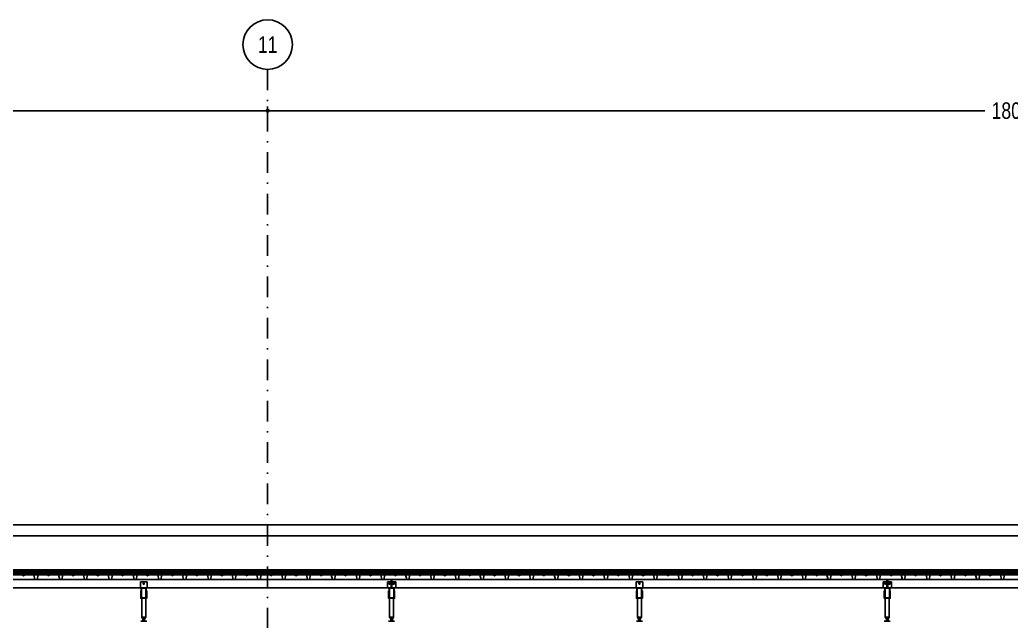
# Model space of a CAD drawing. Header units: centimetres. Extents: x 77182 to 116086, y 20619 to 33555.
# Drawn here: x 109965 to 111165, y 22731 to 23458 of the extents above; entities that cross this region are included whole.
import ezdxf
from ezdxf.enums import TextEntityAlignment as Align

# ---------------------------------------------------------------- set-up
doc = ezdxf.new("R2010")
doc.units = ezdxf.units.CM
doc.header["$LTSCALE"] = 100
doc.linetypes.add('DASHDOT2', pattern=[0.5, 0.25, -0.125, 0, -0.125])
doc.linetypes.add('HIDDEN', pattern=[9.525, 6.35, -3.175])
for name, color, linetype in [('A-ANNO-DIMS', 187, 'Continuous'), ('A-ANNO-GRID', 155, 'DASHDOT2'), ('A-ELEV-02', 253, 'Continuous'), ('A-ELEV-04', 250, 'Continuous'), ('A-WALL-INSL', 249, 'Continuous'), ('A-WALL-SNWPNL', 200, 'Continuous'), ('S-STEL', 3, 'Continuous')]:
    doc.layers.add(name, color=color, linetype=linetype)
doc.styles.add('Fields_100', font='act_simplex.shx', dxfattribs={"width": 0.8, "height": 20})
doc.linetypes.add('BATTING', pattern='A,0.00254,-2.54,[134,ltypeshp.shx,S=2.54,R=0,X=-2.54,Y=0],-5.08,[134,ltypeshp.shx,S=2.54,R=180,X=2.54,Y=0],-2.54', length=10.16254)
doc.dimstyles.new('FIELDS_100', dxfattribs={"dimscale": 0, "dimtxt": 20, "dimasz": 5, "dimexe": 5, "dimexo": 5, "dimgap": 5, "dimtad": 0, "dimdec": 0, "dimzin": 0, "dimdsep": 46, "dimtxsty": 'Fields_100', "dimblk": 'DOT', "dimcen": 0.09, "dimclrt": 50, "dimadec": 0, "dimazin": 0, "dimtfac": 1, "dimtdec": 0, "dimtix": 1, "dimtofl": 0, "dimtmove": 1, "dimatfit": 3, "dimfxl": 5, "dimfxlon": 1, "dimtolj": 1, "dimtzin": 0, "dimarcsym": 0})

# ---------------------------------------------------------------- blocks, each defined once
blk = doc.blocks.new('_Dot')
at = {"color": 0, "linetype": 'ByBlock', "lineweight": -2}
blk.add_line((-0.5, 0), (-1, 0), dxfattribs=at)
at = {"color": 0, "linetype": 'ByBlock', "const_width": 0.5}
blk.add_lwpolyline([(-0.25, 0, 1), (0.25, 0, 1)], format="xyb", close=True, dxfattribs=at)
blk = doc.blocks.new('*D20')
at = {"layer": 'A-ANNO-DIMS', "color": 0, "lineweight": -2, "transparency": 16777216}
for p, q in [((108464.7, 23343.5), (108464.7, 23353.5)), ((110264.7, 23343.5), (110264.7, 23353.5)), ((108469.7, 23348.5), (109333, 23348.5)), ((110259.7, 23348.5), (109396.4, 23348.5))]:
    blk.add_line(p, q, dxfattribs=at)
at = {"layer": 'DEFPOINTS', "color": 0, "transparency": 16777216}
for p in [(110264.7, 23348.5), (108464.7, 22503.5), (110264.7, 22503.5)]:
    blk.add_point(p, dxfattribs=at)
at = {"layer": 'A-ANNO-DIMS', "color": 0, "lineweight": -2, "transparency": 16777216, "xscale": 5, "yscale": 5, "zscale": 5, "rotation": 180}
blk.add_blockref('_Dot', (108464.7, 23348.5), dxfattribs=at)
at = {"layer": 'A-ANNO-DIMS', "color": 0, "lineweight": -2, "transparency": 16777216, "xscale": 5, "yscale": 5, "zscale": 5}
blk.add_blockref('_Dot', (110264.7, 23348.5), dxfattribs=at)
at = {"layer": 'A-ANNO-DIMS', "color": 50, "transparency": 16777216, "insert": (109364.7, 23348.5), "char_height": 20, "attachment_point": 5, "style": 'Fields_100'}
blk.add_mtext('\\A1;1800', dxfattribs=at)
blk = doc.blocks.new('*D21')
at = {"layer": 'A-ANNO-DIMS', "color": 0, "lineweight": -2, "transparency": 16777216}
for p, q in [((110264.7, 23343.5), (110264.7, 23353.5)), ((112064.7, 23343.5), (112064.7, 23353.5)), ((110269.7, 23348.5), (111133, 23348.5)), ((112059.7, 23348.5), (111196.4, 23348.5))]:
    blk.add_line(p, q, dxfattribs=at)
at = {"layer": 'DEFPOINTS', "color": 0, "transparency": 16777216}
for p in [(112064.7, 23348.5), (110264.7, 22503.5), (112064.7, 22503.5)]:
    blk.add_point(p, dxfattribs=at)
at = {"layer": 'A-ANNO-DIMS', "color": 0, "lineweight": -2, "transparency": 16777216, "xscale": 5, "yscale": 5, "zscale": 5, "rotation": 180}
blk.add_blockref('_Dot', (110264.7, 23348.5), dxfattribs=at)
at = {"layer": 'A-ANNO-DIMS', "color": 0, "lineweight": -2, "transparency": 16777216, "xscale": 5, "yscale": 5, "zscale": 5}
blk.add_blockref('_Dot', (112064.7, 23348.5), dxfattribs=at)
at = {"layer": 'A-ANNO-DIMS', "color": 50, "transparency": 16777216, "insert": (111164.7, 23348.5), "char_height": 20, "attachment_point": 5, "style": 'Fields_100'}
blk.add_mtext('\\A1;1800', dxfattribs=at)

msp = doc.modelspace()

# ---------------------------------------------------------------- linework, layer by layer
at = {"layer": 'A-ANNO-GRID'}
msp.add_lwpolyline([(110264.7, 23398.5), (110264.7, 21665.4)], dxfattribs=at)
at = {"layer": 'A-ANNO-GRID', "linetype": 'Continuous', "ltscale": 10}
msp.add_circle((110264.7, 23428.5), 30, dxfattribs=at)
at = {"layer": 'A-ELEV-02'}
for points in [[(103019.7, 22781.5), (112087.2, 22781.5)], [(110414.2, 22781.5), (110414.2, 22778.5)], [(110415.2, 22781.5), (110415.2, 22778.5)], [(110416.9, 22777.2), (110416.9, 22777.2), (110416.9, 22777.2), (110416.9, 22777.2), (110416.8, 22777.2), (110416.8, 22777.2), (110416.8, 22777.2), (110416.8, 22777.2), (110416.8, 22777.2), (110416.8, 22777.2), (110416.7, 22777.2), (110416.7, 22777.2), (110416.7, 22777.2), (110416.7, 22777.2), (110416.7, 22777.1), (110416.7, 22777.1), (110416.6, 22777.1), (110416.6, 22777.1), (110416.6, 22777.1), (110416.6, 22777.1), (110416.6, 22777.1), (110416.6, 22777.1), (110416.5, 22777.1), (110416.5, 22777.1), (110416.5, 22777.1), (110416.5, 22777.1), (110416.5, 22777.1), (110416.5, 22777), (110416.5, 22777), (110416.4, 22777), (110416.4, 22777), (110416.4, 22777), (110416.4, 22777), (110416.4, 22777), (110416.4, 22777), (110416.4, 22776.9), (110416.4, 22776.9), (110416.3, 22776.9), (110416.3, 22776.9), (110416.3, 22776.9), (110416.3, 22776.9), (110416.3, 22776.9), (110416.3, 22776.8), (110416.3, 22776.8), (110416.3, 22776.8), (110416.3, 22776.8), (110416.3, 22776.8), (110416.3, 22776.8), (110416.2, 22776.7), (110416.2, 22776.7), (110416.2, 22776.7), (110416.2, 22776.7), (110416.2, 22776.7), (110416.2, 22776.7), (110416.2, 22776.6), (110416.2, 22776.6), (110416.2, 22776.6), (110416.2, 22776.6), (110416.2, 22776.6), (110416.2, 22776.6), (110416.2, 22776.5), (110416.2, 22776.5), (110416.2, 22776.5), (110416.2, 22776.5), (110416.2, 22776.5), (110416.2, 22776.5), (110416.2, 22776.5), (110416.2, 22776.4), (110416.2, 22776.4), (110416.2, 22776.4), (110416.2, 22776.4), (110416.2, 22776.4), (110416.2, 22776.4), (110416.2, 22776.3), (110416.2, 22776.3), (110416.2, 22776.3), (110416.2, 22776.3), (110416.2, 22776.3), (110416.2, 22776.3), (110416.2, 22776.2), (110416.2, 22776.2), (110416.3, 22776.2), (110416.3, 22776.2), (110416.3, 22776.2), (110416.3, 22776.2), (110416.3, 22776.1), (110416.3, 22776.1), (110416.3, 22776.1), (110416.3, 22776.1), (110416.3, 22776.1), (110416.3, 22776.1), (110416.3, 22776.1), (110416.4, 22776), (110416.4, 22776), (110416.4, 22776), (110416.4, 22776), (110416.4, 22776), (110416.4, 22776), (110416.4, 22776), (110416.4, 22776), (110416.5, 22775.9), (110416.5, 22775.9), (110416.5, 22775.9), (110416.5, 22775.9), (110416.5, 22775.9), (110416.5, 22775.9), (110416.5, 22775.9), (110416.6, 22775.9), (110416.6, 22775.9), (110416.6, 22775.9), (110416.6, 22775.8), (110416.6, 22775.8), (110416.6, 22775.8), (110416.7, 22775.8), (110416.7, 22775.8), (110416.7, 22775.8), (110416.7, 22775.8), (110416.7, 22775.8), (110416.7, 22775.8), (110416.8, 22775.8), (110416.8, 22775.8), (110416.8, 22775.8), (110416.8, 22775.8), (110416.8, 22775.8), (110416.8, 22775.8), (110416.9, 22775.8), (110416.9, 22775.8), (110416.9, 22775.8), (110416.9, 22775.8)], [(110417.5, 22777.2), (110416.9, 22777.2)], [(110417.5, 22775.8), (110417.5, 22775.8), (110417.5, 22775.8), (110417.5, 22775.8), (110417.6, 22775.8), (110417.6, 22775.8), (110417.6, 22775.8), (110417.6, 22775.8), (110417.6, 22775.8), (110417.6, 22775.8), (110417.7, 22775.8), (110417.7, 22775.8), (110417.7, 22775.8), (110417.7, 22775.8), (110417.7, 22775.8), (110417.7, 22775.8), (110417.8, 22775.8), (110417.8, 22775.8), (110417.8, 22775.8), (110417.8, 22775.9), (110417.8, 22775.9), (110417.8, 22775.9), (110417.9, 22775.9), (110417.9, 22775.9), (110417.9, 22775.9), (110417.9, 22775.9), (110417.9, 22775.9), (110417.9, 22775.9), (110417.9, 22775.9), (110418, 22776), (110418, 22776), (110418, 22776), (110418, 22776), (110418, 22776), (110418, 22776), (110418, 22776), (110418, 22776), (110418.1, 22776.1), (110418.1, 22776.1), (110418.1, 22776.1), (110418.1, 22776.1), (110418.1, 22776.1), (110418.1, 22776.1), (110418.1, 22776.1), (110418.1, 22776.2), (110418.1, 22776.2), (110418.1, 22776.2), (110418.1, 22776.2), (110418.1, 22776.2), (110418.2, 22776.2), (110418.2, 22776.3), (110418.2, 22776.3), (110418.2, 22776.3), (110418.2, 22776.3), (110418.2, 22776.3), (110418.2, 22776.3), (110418.2, 22776.4), (110418.2, 22776.4), (110418.2, 22776.4), (110418.2, 22776.4), (110418.2, 22776.4), (110418.2, 22776.4), (110418.2, 22776.5), (110418.2, 22776.5), (110418.2, 22776.5), (110418.2, 22776.5), (110418.2, 22776.5), (110418.2, 22776.5), (110418.2, 22776.5), (110418.2, 22776.6), (110418.2, 22776.6), (110418.2, 22776.6), (110418.2, 22776.6), (110418.2, 22776.6), (110418.2, 22776.6), (110418.2, 22776.7), (110418.2, 22776.7), (110418.2, 22776.7), (110418.2, 22776.7), (110418.2, 22776.7), (110418.1, 22776.7), (110418.1, 22776.8), (110418.1, 22776.8), (110418.1, 22776.8), (110418.1, 22776.8), (110418.1, 22776.8), (110418.1, 22776.8), (110418.1, 22776.9), (110418.1, 22776.9), (110418.1, 22776.9), (110418.1, 22776.9), (110418.1, 22776.9), (110418, 22776.9), (110418, 22776.9), (110418, 22777), (110418, 22777), (110418, 22777), (110418, 22777), (110418, 22777), (110418, 22777), (110417.9, 22777), (110417.9, 22777), (110417.9, 22777.1), (110417.9, 22777.1), (110417.9, 22777.1), (110417.9, 22777.1), (110417.9, 22777.1), (110417.8, 22777.1), (110417.8, 22777.1), (110417.8, 22777.1), (110417.8, 22777.1), (110417.8, 22777.1), (110417.8, 22777.1), (110417.7, 22777.1), (110417.7, 22777.1), (110417.7, 22777.2), (110417.7, 22777.2), (110417.7, 22777.2), (110417.7, 22777.2), (110417.6, 22777.2), (110417.6, 22777.2), (110417.6, 22777.2), (110417.6, 22777.2), (110417.6, 22777.2), (110417.6, 22777.2), (110417.5, 22777.2), (110417.5, 22777.2), (110417.5, 22777.2), (110417.5, 22777.2)], [(111014.2, 22781.5), (111014.2, 22778.5)], [(111015.2, 22781.5), (111015.2, 22778.5)], [(111016.9, 22777.2), (111016.9, 22777.2), (111016.9, 22777.2), (111016.9, 22777.2), (111016.8, 22777.2), (111016.8, 22777.2), (111016.8, 22777.2), (111016.8, 22777.2), (111016.8, 22777.2), (111016.8, 22777.2), (111016.7, 22777.2), (111016.7, 22777.2), (111016.7, 22777.2), (111016.7, 22777.2), (111016.7, 22777.1), (111016.7, 22777.1), (111016.6, 22777.1), (111016.6, 22777.1), (111016.6, 22777.1), (111016.6, 22777.1), (111016.6, 22777.1), (111016.6, 22777.1), (111016.5, 22777.1), (111016.5, 22777.1), (111016.5, 22777.1), (111016.5, 22777.1), (111016.5, 22777.1), (111016.5, 22777), (111016.5, 22777), (111016.4, 22777), (111016.4, 22777), (111016.4, 22777), (111016.4, 22777), (111016.4, 22777), (111016.4, 22777), (111016.4, 22776.9), (111016.4, 22776.9), (111016.3, 22776.9), (111016.3, 22776.9), (111016.3, 22776.9), (111016.3, 22776.9), (111016.3, 22776.9), (111016.3, 22776.8), (111016.3, 22776.8), (111016.3, 22776.8), (111016.3, 22776.8), (111016.3, 22776.8), (111016.3, 22776.8), (111016.2, 22776.7), (111016.2, 22776.7), (111016.2, 22776.7), (111016.2, 22776.7), (111016.2, 22776.7), (111016.2, 22776.7), (111016.2, 22776.6), (111016.2, 22776.6), (111016.2, 22776.6), (111016.2, 22776.6), (111016.2, 22776.6), (111016.2, 22776.6), (111016.2, 22776.5), (111016.2, 22776.5), (111016.2, 22776.5), (111016.2, 22776.5), (111016.2, 22776.5), (111016.2, 22776.5), (111016.2, 22776.5), (111016.2, 22776.4), (111016.2, 22776.4), (111016.2, 22776.4), (111016.2, 22776.4), (111016.2, 22776.4), (111016.2, 22776.4), (111016.2, 22776.3), (111016.2, 22776.3), (111016.2, 22776.3), (111016.2, 22776.3), (111016.2, 22776.3), (111016.2, 22776.3), (111016.2, 22776.2), (111016.2, 22776.2), (111016.3, 22776.2), (111016.3, 22776.2), (111016.3, 22776.2), (111016.3, 22776.2), (111016.3, 22776.1), (111016.3, 22776.1), (111016.3, 22776.1), (111016.3, 22776.1), (111016.3, 22776.1), (111016.3, 22776.1), (111016.3, 22776.1), (111016.4, 22776), (111016.4, 22776), (111016.4, 22776), (111016.4, 22776), (111016.4, 22776), (111016.4, 22776), (111016.4, 22776), (111016.4, 22776), (111016.5, 22775.9), (111016.5, 22775.9), (111016.5, 22775.9), (111016.5, 22775.9), (111016.5, 22775.9), (111016.5, 22775.9), (111016.5, 22775.9), (111016.6, 22775.9), (111016.6, 22775.9), (111016.6, 22775.9), (111016.6, 22775.8), (111016.6, 22775.8), (111016.6, 22775.8), (111016.7, 22775.8), (111016.7, 22775.8), (111016.7, 22775.8), (111016.7, 22775.8), (111016.7, 22775.8), (111016.7, 22775.8), (111016.8, 22775.8), (111016.8, 22775.8), (111016.8, 22775.8), (111016.8, 22775.8), (111016.8, 22775.8), (111016.8, 22775.8), (111016.9, 22775.8), (111016.9, 22775.8), (111016.9, 22775.8), (111016.9, 22775.8)], [(111017.5, 22777.2), (111016.9, 22777.2)], [(111017.5, 22775.8), (111017.5, 22775.8), (111017.5, 22775.8), (111017.5, 22775.8), (111017.6, 22775.8), (111017.6, 22775.8), (111017.6, 22775.8), (111017.6, 22775.8), (111017.6, 22775.8), (111017.6, 22775.8), (111017.7, 22775.8), (111017.7, 22775.8), (111017.7, 22775.8), (111017.7, 22775.8), (111017.7, 22775.8), (111017.7, 22775.8), (111017.8, 22775.8), (111017.8, 22775.8), (111017.8, 22775.8), (111017.8, 22775.9), (111017.8, 22775.9), (111017.8, 22775.9), (111017.9, 22775.9), (111017.9, 22775.9), (111017.9, 22775.9), (111017.9, 22775.9), (111017.9, 22775.9), (111017.9, 22775.9), (111017.9, 22775.9), (111018, 22776), (111018, 22776), (111018, 22776), (111018, 22776), (111018, 22776), (111018, 22776), (111018, 22776), (111018, 22776), (111018.1, 22776.1), (111018.1, 22776.1), (111018.1, 22776.1), (111018.1, 22776.1), (111018.1, 22776.1), (111018.1, 22776.1), (111018.1, 22776.1), (111018.1, 22776.2), (111018.1, 22776.2), (111018.1, 22776.2), (111018.1, 22776.2), (111018.1, 22776.2), (111018.2, 22776.2), (111018.2, 22776.3), (111018.2, 22776.3), (111018.2, 22776.3), (111018.2, 22776.3), (111018.2, 22776.3), (111018.2, 22776.3), (111018.2, 22776.4), (111018.2, 22776.4), (111018.2, 22776.4), (111018.2, 22776.4), (111018.2, 22776.4), (111018.2, 22776.4), (111018.2, 22776.5), (111018.2, 22776.5), (111018.2, 22776.5), (111018.2, 22776.5), (111018.2, 22776.5), (111018.2, 22776.5), (111018.2, 22776.5), (111018.2, 22776.6), (111018.2, 22776.6), (111018.2, 22776.6), (111018.2, 22776.6), (111018.2, 22776.6), (111018.2, 22776.6), (111018.2, 22776.7), (111018.2, 22776.7), (111018.2, 22776.7), (111018.2, 22776.7), (111018.2, 22776.7), (111018.1, 22776.7), (111018.1, 22776.8), (111018.1, 22776.8), (111018.1, 22776.8), (111018.1, 22776.8), (111018.1, 22776.8), (111018.1, 22776.8), (111018.1, 22776.9), (111018.1, 22776.9), (111018.1, 22776.9), (111018.1, 22776.9), (111018.1, 22776.9), (111018, 22776.9), (111018, 22776.9), (111018, 22777), (111018, 22777), (111018, 22777), (111018, 22777), (111018, 22777), (111018, 22777), (111017.9, 22777), (111017.9, 22777), (111017.9, 22777.1), (111017.9, 22777.1), (111017.9, 22777.1), (111017.9, 22777.1), (111017.9, 22777.1), (111017.8, 22777.1), (111017.8, 22777.1), (111017.8, 22777.1), (111017.8, 22777.1), (111017.8, 22777.1), (111017.8, 22777.1), (111017.7, 22777.1), (111017.7, 22777.1), (111017.7, 22777.2), (111017.7, 22777.2), (111017.7, 22777.2), (111017.7, 22777.2), (111017.6, 22777.2), (111017.6, 22777.2), (111017.6, 22777.2), (111017.6, 22777.2), (111017.6, 22777.2), (111017.6, 22777.2), (111017.5, 22777.2), (111017.5, 22777.2), (111017.5, 22777.2), (111017.5, 22777.2)], [(103019.7, 22771.5), (112087.2, 22771.5)], [(110118.7, 22771.5), (110110.7, 22771.5)], [(110111.1, 22765.9), (110111.6, 22765.9)], [(110111.1, 22764.5), (110111.6, 22764.5)], [(110117.8, 22765.9), (110118.3, 22765.9)], [(110117.8, 22764.5), (110118.3, 22764.5)], [(110409.7, 22771.5), (110419.7, 22771.5)], [(110411.1, 22765.9), (110411.6, 22765.9)], [(110411.1, 22764.5), (110411.6, 22764.5)], [(110417.5, 22775.8), (110416.9, 22775.8)], [(110417.8, 22765.9), (110418.3, 22765.9)], [(110417.8, 22764.5), (110418.3, 22764.5)], [(110718.7, 22771.5), (110710.7, 22771.5)], [(110711.1, 22765.9), (110711.6, 22765.9)], [(110711.1, 22764.5), (110711.6, 22764.5)], [(110717.8, 22765.9), (110718.3, 22765.9)], [(110717.8, 22764.5), (110718.3, 22764.5)], [(111009.7, 22771.5), (111019.7, 22771.5)], [(111011.1, 22765.9), (111011.6, 22765.9)], [(111011.1, 22764.5), (111011.6, 22764.5)], [(111017.5, 22775.8), (111016.9, 22775.8)], [(111017.8, 22765.9), (111018.3, 22765.9)], [(111017.8, 22764.5), (111018.3, 22764.5)], [(110112.3, 22758.7), (110112.3, 22736.1), (110113.7, 22734.1), (110113.7, 22731.1)], [(110115.7, 22731.1), (110115.7, 22734.1), (110117.1, 22736.1), (110117.1, 22758.7)], [(110412.3, 22758.7), (110412.3, 22736.1), (110413.7, 22734.1), (110413.7, 22731.1)], [(110415.7, 22731.1), (110415.7, 22734.1), (110417.1, 22736.1), (110417.1, 22758.7)], [(110712.3, 22758.7), (110712.3, 22736.1), (110713.7, 22734.1), (110713.7, 22731.1)], [(110715.7, 22731.1), (110715.7, 22734.1), (110717.1, 22736.1), (110717.1, 22758.7)], [(111012.3, 22758.7), (111012.3, 22736.1), (111013.7, 22734.1), (111013.7, 22731.1)], [(111015.7, 22731.1), (111015.7, 22734.1), (111017.1, 22736.1), (111017.1, 22758.7)], [(110111.1, 22731.1), (110118.3, 22731.1)], [(110117.1, 22736.1), (110112.3, 22736.1)], [(110115.7, 22734.1), (110113.7, 22734.1)], [(110411.1, 22731.1), (110418.3, 22731.1)], [(110417.1, 22736.1), (110412.3, 22736.1)], [(110415.7, 22734.1), (110413.7, 22734.1)], [(110711.1, 22731.1), (110718.3, 22731.1)], [(110717.1, 22736.1), (110712.3, 22736.1)], [(110715.7, 22734.1), (110713.7, 22734.1)], [(111011.1, 22731.1), (111018.3, 22731.1)], [(111017.1, 22736.1), (111012.3, 22736.1)], [(111015.7, 22734.1), (111013.7, 22734.1)]]:
    msp.add_lwpolyline(points, dxfattribs=at)
for points in [[(110110.7, 22778.5), (110118.7, 22778.5), (110118.7, 22771.2), (110110.7, 22771.2)], [(110115.4, 22776.5), (110115.4, 22776.5), (110115.4, 22776.5), (110115.4, 22776.5), (110115.4, 22776.5), (110115.4, 22776.6), (110115.4, 22776.6), (110115.4, 22776.6), (110115.4, 22776.6), (110115.4, 22776.6), (110115.4, 22776.6), (110115.4, 22776.7), (110115.4, 22776.7), (110115.4, 22776.7), (110115.4, 22776.7), (110115.4, 22776.7), (110115.3, 22776.7), (110115.3, 22776.8), (110115.3, 22776.8), (110115.3, 22776.8), (110115.3, 22776.8), (110115.3, 22776.8), (110115.3, 22776.8), (110115.3, 22776.9), (110115.3, 22776.9), (110115.3, 22776.9), (110115.3, 22776.9), (110115.3, 22776.9), (110115.2, 22776.9), (110115.2, 22776.9), (110115.2, 22777), (110115.2, 22777), (110115.2, 22777), (110115.2, 22777), (110115.2, 22777), (110115.2, 22777), (110115.1, 22777), (110115.1, 22777), (110115.1, 22777.1), (110115.1, 22777.1), (110115.1, 22777.1), (110115.1, 22777.1), (110115.1, 22777.1), (110115, 22777.1), (110115, 22777.1), (110115, 22777.1), (110115, 22777.1), (110115, 22777.1), (110115, 22777.1), (110114.9, 22777.1), (110114.9, 22777.1), (110114.9, 22777.2), (110114.9, 22777.2), (110114.9, 22777.2), (110114.9, 22777.2), (110114.8, 22777.2), (110114.8, 22777.2), (110114.8, 22777.2), (110114.8, 22777.2), (110114.8, 22777.2), (110114.8, 22777.2), (110114.7, 22777.2), (110114.7, 22777.2), (110114.7, 22777.2), (110114.7, 22777.2), (110114.7, 22777.2), (110114.7, 22777.2), (110114.7, 22777.2), (110114.6, 22777.2), (110114.6, 22777.2), (110114.6, 22777.2), (110114.6, 22777.2), (110114.6, 22777.2), (110114.6, 22777.2), (110114.5, 22777.2), (110114.5, 22777.2), (110114.5, 22777.2), (110114.5, 22777.2), (110114.5, 22777.1), (110114.5, 22777.1), (110114.4, 22777.1), (110114.4, 22777.1), (110114.4, 22777.1), (110114.4, 22777.1), (110114.4, 22777.1), (110114.4, 22777.1), (110114.3, 22777.1), (110114.3, 22777.1), (110114.3, 22777.1), (110114.3, 22777.1), (110114.3, 22777.1), (110114.3, 22777), (110114.3, 22777), (110114.2, 22777), (110114.2, 22777), (110114.2, 22777), (110114.2, 22777), (110114.2, 22777), (110114.2, 22777), (110114.2, 22776.9), (110114.2, 22776.9), (110114.1, 22776.9), (110114.1, 22776.9), (110114.1, 22776.9), (110114.1, 22776.9), (110114.1, 22776.9), (110114.1, 22776.8), (110114.1, 22776.8), (110114.1, 22776.8), (110114.1, 22776.8), (110114.1, 22776.8), (110114.1, 22776.8), (110114, 22776.7), (110114, 22776.7), (110114, 22776.7), (110114, 22776.7), (110114, 22776.7), (110114, 22776.7), (110114, 22776.6), (110114, 22776.6), (110114, 22776.6), (110114, 22776.6), (110114, 22776.6), (110114, 22776.6), (110114, 22776.5), (110114, 22776.5), (110114, 22776.5), (110114, 22776.5), (110114, 22776.5), (110114, 22776.5), (110114, 22776.5), (110114, 22776.4), (110114, 22776.4), (110114, 22776.4), (110114, 22776.4), (110114, 22776.4), (110114, 22776.4), (110114, 22776.3), (110114, 22776.3), (110114, 22776.3), (110114, 22776.3), (110114, 22776.3), (110114, 22776.3), (110114, 22776.2), (110114, 22776.2), (110114.1, 22776.2), (110114.1, 22776.2), (110114.1, 22776.2), (110114.1, 22776.2), (110114.1, 22776.1), (110114.1, 22776.1), (110114.1, 22776.1), (110114.1, 22776.1), (110114.1, 22776.1), (110114.1, 22776.1), (110114.1, 22776.1), (110114.2, 22776), (110114.2, 22776), (110114.2, 22776), (110114.2, 22776), (110114.2, 22776), (110114.2, 22776), (110114.2, 22776), (110114.2, 22776), (110114.3, 22775.9), (110114.3, 22775.9), (110114.3, 22775.9), (110114.3, 22775.9), (110114.3, 22775.9), (110114.3, 22775.9), (110114.3, 22775.9), (110114.4, 22775.9), (110114.4, 22775.9), (110114.4, 22775.9), (110114.4, 22775.8), (110114.4, 22775.8), (110114.4, 22775.8), (110114.5, 22775.8), (110114.5, 22775.8), (110114.5, 22775.8), (110114.5, 22775.8), (110114.5, 22775.8), (110114.5, 22775.8), (110114.6, 22775.8), (110114.6, 22775.8), (110114.6, 22775.8), (110114.6, 22775.8), (110114.6, 22775.8), (110114.6, 22775.8), (110114.7, 22775.8), (110114.7, 22775.8), (110114.7, 22775.8), (110114.7, 22775.8), (110114.7, 22775.8), (110114.7, 22775.8), (110114.7, 22775.8), (110114.8, 22775.8), (110114.8, 22775.8), (110114.8, 22775.8), (110114.8, 22775.8), (110114.8, 22775.8), (110114.8, 22775.8), (110114.9, 22775.8), (110114.9, 22775.8), (110114.9, 22775.8), (110114.9, 22775.8), (110114.9, 22775.8), (110114.9, 22775.8), (110115, 22775.8), (110115, 22775.8), (110115, 22775.8), (110115, 22775.9), (110115, 22775.9), (110115, 22775.9), (110115.1, 22775.9), (110115.1, 22775.9), (110115.1, 22775.9), (110115.1, 22775.9), (110115.1, 22775.9), (110115.1, 22775.9), (110115.1, 22775.9), (110115.2, 22776), (110115.2, 22776), (110115.2, 22776), (110115.2, 22776), (110115.2, 22776), (110115.2, 22776), (110115.2, 22776), (110115.2, 22776), (110115.3, 22776.1), (110115.3, 22776.1), (110115.3, 22776.1), (110115.3, 22776.1), (110115.3, 22776.1), (110115.3, 22776.1), (110115.3, 22776.1), (110115.3, 22776.2), (110115.3, 22776.2), (110115.3, 22776.2), (110115.3, 22776.2), (110115.3, 22776.2), (110115.4, 22776.2), (110115.4, 22776.3), (110115.4, 22776.3), (110115.4, 22776.3), (110115.4, 22776.3), (110115.4, 22776.3), (110115.4, 22776.3), (110115.4, 22776.4), (110115.4, 22776.4), (110115.4, 22776.4), (110115.4, 22776.4), (110115.4, 22776.4), (110115.4, 22776.4), (110115.4, 22776.5), (110115.4, 22776.5)], [(110409.7, 22778.5), (110419.7, 22778.5), (110419.7, 22771.2), (110409.7, 22771.2)], [(110412.9, 22776.5), (110412.9, 22776.5), (110412.9, 22776.5), (110412.9, 22776.5), (110412.9, 22776.5), (110412.9, 22776.6), (110412.9, 22776.6), (110412.9, 22776.6), (110412.9, 22776.6), (110412.9, 22776.6), (110412.9, 22776.6), (110412.9, 22776.7), (110412.9, 22776.7), (110412.9, 22776.7), (110412.9, 22776.7), (110412.9, 22776.7), (110412.8, 22776.7), (110412.8, 22776.8), (110412.8, 22776.8), (110412.8, 22776.8), (110412.8, 22776.8), (110412.8, 22776.8), (110412.8, 22776.8), (110412.8, 22776.9), (110412.8, 22776.9), (110412.8, 22776.9), (110412.8, 22776.9), (110412.8, 22776.9), (110412.7, 22776.9), (110412.7, 22776.9), (110412.7, 22777), (110412.7, 22777), (110412.7, 22777), (110412.7, 22777), (110412.7, 22777), (110412.7, 22777), (110412.6, 22777), (110412.6, 22777), (110412.6, 22777.1), (110412.6, 22777.1), (110412.6, 22777.1), (110412.6, 22777.1), (110412.6, 22777.1), (110412.5, 22777.1), (110412.5, 22777.1), (110412.5, 22777.1), (110412.5, 22777.1), (110412.5, 22777.1), (110412.5, 22777.1), (110412.4, 22777.1), (110412.4, 22777.1), (110412.4, 22777.2), (110412.4, 22777.2), (110412.4, 22777.2), (110412.4, 22777.2), (110412.3, 22777.2), (110412.3, 22777.2), (110412.3, 22777.2), (110412.3, 22777.2), (110412.3, 22777.2), (110412.3, 22777.2), (110412.2, 22777.2), (110412.2, 22777.2), (110412.2, 22777.2), (110412.2, 22777.2), (110412.2, 22777.2), (110412.2, 22777.2), (110412.2, 22777.2), (110412.1, 22777.2), (110412.1, 22777.2), (110412.1, 22777.2), (110412.1, 22777.2), (110412.1, 22777.2), (110412.1, 22777.2), (110412, 22777.2), (110412, 22777.2), (110412, 22777.2), (110412, 22777.2), (110412, 22777.1), (110412, 22777.1), (110411.9, 22777.1), (110411.9, 22777.1), (110411.9, 22777.1), (110411.9, 22777.1), (110411.9, 22777.1), (110411.9, 22777.1), (110411.8, 22777.1), (110411.8, 22777.1), (110411.8, 22777.1), (110411.8, 22777.1), (110411.8, 22777.1), (110411.8, 22777), (110411.8, 22777), (110411.7, 22777), (110411.7, 22777), (110411.7, 22777), (110411.7, 22777), (110411.7, 22777), (110411.7, 22777), (110411.7, 22776.9), (110411.7, 22776.9), (110411.6, 22776.9), (110411.6, 22776.9), (110411.6, 22776.9), (110411.6, 22776.9), (110411.6, 22776.9), (110411.6, 22776.8), (110411.6, 22776.8), (110411.6, 22776.8), (110411.6, 22776.8), (110411.6, 22776.8), (110411.6, 22776.8), (110411.5, 22776.7), (110411.5, 22776.7), (110411.5, 22776.7), (110411.5, 22776.7), (110411.5, 22776.7), (110411.5, 22776.7), (110411.5, 22776.6), (110411.5, 22776.6), (110411.5, 22776.6), (110411.5, 22776.6), (110411.5, 22776.6), (110411.5, 22776.6), (110411.5, 22776.5), (110411.5, 22776.5), (110411.5, 22776.5), (110411.5, 22776.5), (110411.5, 22776.5), (110411.5, 22776.5), (110411.5, 22776.5), (110411.5, 22776.4), (110411.5, 22776.4), (110411.5, 22776.4), (110411.5, 22776.4), (110411.5, 22776.4), (110411.5, 22776.4), (110411.5, 22776.3), (110411.5, 22776.3), (110411.5, 22776.3), (110411.5, 22776.3), (110411.5, 22776.3), (110411.5, 22776.3), (110411.5, 22776.2), (110411.5, 22776.2), (110411.6, 22776.2), (110411.6, 22776.2), (110411.6, 22776.2), (110411.6, 22776.2), (110411.6, 22776.1), (110411.6, 22776.1), (110411.6, 22776.1), (110411.6, 22776.1), (110411.6, 22776.1), (110411.6, 22776.1), (110411.6, 22776.1), (110411.7, 22776), (110411.7, 22776), (110411.7, 22776), (110411.7, 22776), (110411.7, 22776), (110411.7, 22776), (110411.7, 22776), (110411.7, 22776), (110411.8, 22775.9), (110411.8, 22775.9), (110411.8, 22775.9), (110411.8, 22775.9), (110411.8, 22775.9), (110411.8, 22775.9), (110411.8, 22775.9), (110411.9, 22775.9), (110411.9, 22775.9), (110411.9, 22775.9), (110411.9, 22775.8), (110411.9, 22775.8), (110411.9, 22775.8), (110412, 22775.8), (110412, 22775.8), (110412, 22775.8), (110412, 22775.8), (110412, 22775.8), (110412, 22775.8), (110412.1, 22775.8), (110412.1, 22775.8), (110412.1, 22775.8), (110412.1, 22775.8), (110412.1, 22775.8), (110412.1, 22775.8), (110412.2, 22775.8), (110412.2, 22775.8), (110412.2, 22775.8), (110412.2, 22775.8), (110412.2, 22775.8), (110412.2, 22775.8), (110412.2, 22775.8), (110412.3, 22775.8), (110412.3, 22775.8), (110412.3, 22775.8), (110412.3, 22775.8), (110412.3, 22775.8), (110412.3, 22775.8), (110412.4, 22775.8), (110412.4, 22775.8), (110412.4, 22775.8), (110412.4, 22775.8), (110412.4, 22775.8), (110412.4, 22775.8), (110412.5, 22775.8), (110412.5, 22775.8), (110412.5, 22775.8), (110412.5, 22775.9), (110412.5, 22775.9), (110412.5, 22775.9), (110412.6, 22775.9), (110412.6, 22775.9), (110412.6, 22775.9), (110412.6, 22775.9), (110412.6, 22775.9), (110412.6, 22775.9), (110412.6, 22775.9), (110412.7, 22776), (110412.7, 22776), (110412.7, 22776), (110412.7, 22776), (110412.7, 22776), (110412.7, 22776), (110412.7, 22776), (110412.7, 22776), (110412.8, 22776.1), (110412.8, 22776.1), (110412.8, 22776.1), (110412.8, 22776.1), (110412.8, 22776.1), (110412.8, 22776.1), (110412.8, 22776.1), (110412.8, 22776.2), (110412.8, 22776.2), (110412.8, 22776.2), (110412.8, 22776.2), (110412.8, 22776.2), (110412.9, 22776.2), (110412.9, 22776.3), (110412.9, 22776.3), (110412.9, 22776.3), (110412.9, 22776.3), (110412.9, 22776.3), (110412.9, 22776.3), (110412.9, 22776.4), (110412.9, 22776.4), (110412.9, 22776.4), (110412.9, 22776.4), (110412.9, 22776.4), (110412.9, 22776.4), (110412.9, 22776.5), (110412.9, 22776.5)], [(110710.7, 22778.5), (110718.7, 22778.5), (110718.7, 22771.2), (110710.7, 22771.2)], [(110715.4, 22776.5), (110715.4, 22776.5), (110715.4, 22776.5), (110715.4, 22776.5), (110715.4, 22776.5), (110715.4, 22776.6), (110715.4, 22776.6), (110715.4, 22776.6), (110715.4, 22776.6), (110715.4, 22776.6), (110715.4, 22776.6), (110715.4, 22776.7), (110715.4, 22776.7), (110715.4, 22776.7), (110715.4, 22776.7), (110715.4, 22776.7), (110715.3, 22776.7), (110715.3, 22776.8), (110715.3, 22776.8), (110715.3, 22776.8), (110715.3, 22776.8), (110715.3, 22776.8), (110715.3, 22776.8), (110715.3, 22776.9), (110715.3, 22776.9), (110715.3, 22776.9), (110715.3, 22776.9), (110715.3, 22776.9), (110715.2, 22776.9), (110715.2, 22776.9), (110715.2, 22777), (110715.2, 22777), (110715.2, 22777), (110715.2, 22777), (110715.2, 22777), (110715.2, 22777), (110715.1, 22777), (110715.1, 22777), (110715.1, 22777.1), (110715.1, 22777.1), (110715.1, 22777.1), (110715.1, 22777.1), (110715.1, 22777.1), (110715, 22777.1), (110715, 22777.1), (110715, 22777.1), (110715, 22777.1), (110715, 22777.1), (110715, 22777.1), (110714.9, 22777.1), (110714.9, 22777.1), (110714.9, 22777.2), (110714.9, 22777.2), (110714.9, 22777.2), (110714.9, 22777.2), (110714.8, 22777.2), (110714.8, 22777.2), (110714.8, 22777.2), (110714.8, 22777.2), (110714.8, 22777.2), (110714.8, 22777.2), (110714.7, 22777.2), (110714.7, 22777.2), (110714.7, 22777.2), (110714.7, 22777.2), (110714.7, 22777.2), (110714.7, 22777.2), (110714.7, 22777.2), (110714.6, 22777.2), (110714.6, 22777.2), (110714.6, 22777.2), (110714.6, 22777.2), (110714.6, 22777.2), (110714.6, 22777.2), (110714.5, 22777.2), (110714.5, 22777.2), (110714.5, 22777.2), (110714.5, 22777.2), (110714.5, 22777.1), (110714.5, 22777.1), (110714.4, 22777.1), (110714.4, 22777.1), (110714.4, 22777.1), (110714.4, 22777.1), (110714.4, 22777.1), (110714.4, 22777.1), (110714.3, 22777.1), (110714.3, 22777.1), (110714.3, 22777.1), (110714.3, 22777.1), (110714.3, 22777.1), (110714.3, 22777), (110714.3, 22777), (110714.2, 22777), (110714.2, 22777), (110714.2, 22777), (110714.2, 22777), (110714.2, 22777), (110714.2, 22777), (110714.2, 22776.9), (110714.2, 22776.9), (110714.1, 22776.9), (110714.1, 22776.9), (110714.1, 22776.9), (110714.1, 22776.9), (110714.1, 22776.9), (110714.1, 22776.8), (110714.1, 22776.8), (110714.1, 22776.8), (110714.1, 22776.8), (110714.1, 22776.8), (110714.1, 22776.8), (110714, 22776.7), (110714, 22776.7), (110714, 22776.7), (110714, 22776.7), (110714, 22776.7), (110714, 22776.7), (110714, 22776.6), (110714, 22776.6), (110714, 22776.6), (110714, 22776.6), (110714, 22776.6), (110714, 22776.6), (110714, 22776.5), (110714, 22776.5), (110714, 22776.5), (110714, 22776.5), (110714, 22776.5), (110714, 22776.5), (110714, 22776.5), (110714, 22776.4), (110714, 22776.4), (110714, 22776.4), (110714, 22776.4), (110714, 22776.4), (110714, 22776.4), (110714, 22776.3), (110714, 22776.3), (110714, 22776.3), (110714, 22776.3), (110714, 22776.3), (110714, 22776.3), (110714, 22776.2), (110714, 22776.2), (110714.1, 22776.2), (110714.1, 22776.2), (110714.1, 22776.2), (110714.1, 22776.2), (110714.1, 22776.1), (110714.1, 22776.1), (110714.1, 22776.1), (110714.1, 22776.1), (110714.1, 22776.1), (110714.1, 22776.1), (110714.1, 22776.1), (110714.2, 22776), (110714.2, 22776), (110714.2, 22776), (110714.2, 22776), (110714.2, 22776), (110714.2, 22776), (110714.2, 22776), (110714.2, 22776), (110714.3, 22775.9), (110714.3, 22775.9), (110714.3, 22775.9), (110714.3, 22775.9), (110714.3, 22775.9), (110714.3, 22775.9), (110714.3, 22775.9), (110714.4, 22775.9), (110714.4, 22775.9), (110714.4, 22775.9), (110714.4, 22775.8), (110714.4, 22775.8), (110714.4, 22775.8), (110714.5, 22775.8), (110714.5, 22775.8), (110714.5, 22775.8), (110714.5, 22775.8), (110714.5, 22775.8), (110714.5, 22775.8), (110714.6, 22775.8), (110714.6, 22775.8), (110714.6, 22775.8), (110714.6, 22775.8), (110714.6, 22775.8), (110714.6, 22775.8), (110714.7, 22775.8), (110714.7, 22775.8), (110714.7, 22775.8), (110714.7, 22775.8), (110714.7, 22775.8), (110714.7, 22775.8), (110714.7, 22775.8), (110714.8, 22775.8), (110714.8, 22775.8), (110714.8, 22775.8), (110714.8, 22775.8), (110714.8, 22775.8), (110714.8, 22775.8), (110714.9, 22775.8), (110714.9, 22775.8), (110714.9, 22775.8), (110714.9, 22775.8), (110714.9, 22775.8), (110714.9, 22775.8), (110715, 22775.8), (110715, 22775.8), (110715, 22775.8), (110715, 22775.9), (110715, 22775.9), (110715, 22775.9), (110715.1, 22775.9), (110715.1, 22775.9), (110715.1, 22775.9), (110715.1, 22775.9), (110715.1, 22775.9), (110715.1, 22775.9), (110715.1, 22775.9), (110715.2, 22776), (110715.2, 22776), (110715.2, 22776), (110715.2, 22776), (110715.2, 22776), (110715.2, 22776), (110715.2, 22776), (110715.2, 22776), (110715.3, 22776.1), (110715.3, 22776.1), (110715.3, 22776.1), (110715.3, 22776.1), (110715.3, 22776.1), (110715.3, 22776.1), (110715.3, 22776.1), (110715.3, 22776.2), (110715.3, 22776.2), (110715.3, 22776.2), (110715.3, 22776.2), (110715.3, 22776.2), (110715.4, 22776.2), (110715.4, 22776.3), (110715.4, 22776.3), (110715.4, 22776.3), (110715.4, 22776.3), (110715.4, 22776.3), (110715.4, 22776.3), (110715.4, 22776.4), (110715.4, 22776.4), (110715.4, 22776.4), (110715.4, 22776.4), (110715.4, 22776.4), (110715.4, 22776.4), (110715.4, 22776.5), (110715.4, 22776.5)], [(111009.7, 22778.5), (111019.7, 22778.5), (111019.7, 22771.2), (111009.7, 22771.2)], [(111012.9, 22776.5), (111012.9, 22776.5), (111012.9, 22776.5), (111012.9, 22776.5), (111012.9, 22776.5), (111012.9, 22776.6), (111012.9, 22776.6), (111012.9, 22776.6), (111012.9, 22776.6), (111012.9, 22776.6), (111012.9, 22776.6), (111012.9, 22776.7), (111012.9, 22776.7), (111012.9, 22776.7), (111012.9, 22776.7), (111012.9, 22776.7), (111012.8, 22776.7), (111012.8, 22776.8), (111012.8, 22776.8), (111012.8, 22776.8), (111012.8, 22776.8), (111012.8, 22776.8), (111012.8, 22776.8), (111012.8, 22776.9), (111012.8, 22776.9), (111012.8, 22776.9), (111012.8, 22776.9), (111012.8, 22776.9), (111012.7, 22776.9), (111012.7, 22776.9), (111012.7, 22777), (111012.7, 22777), (111012.7, 22777), (111012.7, 22777), (111012.7, 22777), (111012.7, 22777), (111012.6, 22777), (111012.6, 22777), (111012.6, 22777.1), (111012.6, 22777.1), (111012.6, 22777.1), (111012.6, 22777.1), (111012.6, 22777.1), (111012.5, 22777.1), (111012.5, 22777.1), (111012.5, 22777.1), (111012.5, 22777.1), (111012.5, 22777.1), (111012.5, 22777.1), (111012.4, 22777.1), (111012.4, 22777.1), (111012.4, 22777.2), (111012.4, 22777.2), (111012.4, 22777.2), (111012.4, 22777.2), (111012.3, 22777.2), (111012.3, 22777.2), (111012.3, 22777.2), (111012.3, 22777.2), (111012.3, 22777.2), (111012.3, 22777.2), (111012.2, 22777.2), (111012.2, 22777.2), (111012.2, 22777.2), (111012.2, 22777.2), (111012.2, 22777.2), (111012.2, 22777.2), (111012.2, 22777.2), (111012.1, 22777.2), (111012.1, 22777.2), (111012.1, 22777.2), (111012.1, 22777.2), (111012.1, 22777.2), (111012.1, 22777.2), (111012, 22777.2), (111012, 22777.2), (111012, 22777.2), (111012, 22777.2), (111012, 22777.1), (111012, 22777.1), (111011.9, 22777.1), (111011.9, 22777.1), (111011.9, 22777.1), (111011.9, 22777.1), (111011.9, 22777.1), (111011.9, 22777.1), (111011.8, 22777.1), (111011.8, 22777.1), (111011.8, 22777.1), (111011.8, 22777.1), (111011.8, 22777.1), (111011.8, 22777), (111011.8, 22777), (111011.7, 22777), (111011.7, 22777), (111011.7, 22777), (111011.7, 22777), (111011.7, 22777), (111011.7, 22777), (111011.7, 22776.9), (111011.7, 22776.9), (111011.6, 22776.9), (111011.6, 22776.9), (111011.6, 22776.9), (111011.6, 22776.9), (111011.6, 22776.9), (111011.6, 22776.8), (111011.6, 22776.8), (111011.6, 22776.8), (111011.6, 22776.8), (111011.6, 22776.8), (111011.6, 22776.8), (111011.5, 22776.7), (111011.5, 22776.7), (111011.5, 22776.7), (111011.5, 22776.7), (111011.5, 22776.7), (111011.5, 22776.7), (111011.5, 22776.6), (111011.5, 22776.6), (111011.5, 22776.6), (111011.5, 22776.6), (111011.5, 22776.6), (111011.5, 22776.6), (111011.5, 22776.5), (111011.5, 22776.5), (111011.5, 22776.5), (111011.5, 22776.5), (111011.5, 22776.5), (111011.5, 22776.5), (111011.5, 22776.5), (111011.5, 22776.4), (111011.5, 22776.4), (111011.5, 22776.4), (111011.5, 22776.4), (111011.5, 22776.4), (111011.5, 22776.4), (111011.5, 22776.3), (111011.5, 22776.3), (111011.5, 22776.3), (111011.5, 22776.3), (111011.5, 22776.3), (111011.5, 22776.3), (111011.5, 22776.2), (111011.5, 22776.2), (111011.6, 22776.2), (111011.6, 22776.2), (111011.6, 22776.2), (111011.6, 22776.2), (111011.6, 22776.1), (111011.6, 22776.1), (111011.6, 22776.1), (111011.6, 22776.1), (111011.6, 22776.1), (111011.6, 22776.1), (111011.6, 22776.1), (111011.7, 22776), (111011.7, 22776), (111011.7, 22776), (111011.7, 22776), (111011.7, 22776), (111011.7, 22776), (111011.7, 22776), (111011.7, 22776), (111011.8, 22775.9), (111011.8, 22775.9), (111011.8, 22775.9), (111011.8, 22775.9), (111011.8, 22775.9), (111011.8, 22775.9), (111011.8, 22775.9), (111011.9, 22775.9), (111011.9, 22775.9), (111011.9, 22775.9), (111011.9, 22775.8), (111011.9, 22775.8), (111011.9, 22775.8), (111012, 22775.8), (111012, 22775.8), (111012, 22775.8), (111012, 22775.8), (111012, 22775.8), (111012, 22775.8), (111012.1, 22775.8), (111012.1, 22775.8), (111012.1, 22775.8), (111012.1, 22775.8), (111012.1, 22775.8), (111012.1, 22775.8), (111012.2, 22775.8), (111012.2, 22775.8), (111012.2, 22775.8), (111012.2, 22775.8), (111012.2, 22775.8), (111012.2, 22775.8), (111012.2, 22775.8), (111012.3, 22775.8), (111012.3, 22775.8), (111012.3, 22775.8), (111012.3, 22775.8), (111012.3, 22775.8), (111012.3, 22775.8), (111012.4, 22775.8), (111012.4, 22775.8), (111012.4, 22775.8), (111012.4, 22775.8), (111012.4, 22775.8), (111012.4, 22775.8), (111012.5, 22775.8), (111012.5, 22775.8), (111012.5, 22775.8), (111012.5, 22775.9), (111012.5, 22775.9), (111012.5, 22775.9), (111012.6, 22775.9), (111012.6, 22775.9), (111012.6, 22775.9), (111012.6, 22775.9), (111012.6, 22775.9), (111012.6, 22775.9), (111012.6, 22775.9), (111012.7, 22776), (111012.7, 22776), (111012.7, 22776), (111012.7, 22776), (111012.7, 22776), (111012.7, 22776), (111012.7, 22776), (111012.7, 22776), (111012.8, 22776.1), (111012.8, 22776.1), (111012.8, 22776.1), (111012.8, 22776.1), (111012.8, 22776.1), (111012.8, 22776.1), (111012.8, 22776.1), (111012.8, 22776.2), (111012.8, 22776.2), (111012.8, 22776.2), (111012.8, 22776.2), (111012.8, 22776.2), (111012.9, 22776.2), (111012.9, 22776.3), (111012.9, 22776.3), (111012.9, 22776.3), (111012.9, 22776.3), (111012.9, 22776.3), (111012.9, 22776.3), (111012.9, 22776.4), (111012.9, 22776.4), (111012.9, 22776.4), (111012.9, 22776.4), (111012.9, 22776.4), (111012.9, 22776.4), (111012.9, 22776.5), (111012.9, 22776.5)], [(110111.1, 22767.7), (110111.6, 22767.7), (110111.6, 22759.2), (110117.8, 22759.2), (110117.8, 22767.7), (110118.3, 22767.7), (110118.3, 22758.7), (110111.1, 22758.7)], [(110411.1, 22767.7), (110411.6, 22767.7), (110411.6, 22759.2), (110417.8, 22759.2), (110417.8, 22767.7), (110418.3, 22767.7), (110418.3, 22758.7), (110411.1, 22758.7)], [(110711.1, 22767.7), (110711.6, 22767.7), (110711.6, 22759.2), (110717.8, 22759.2), (110717.8, 22767.7), (110718.3, 22767.7), (110718.3, 22758.7), (110711.1, 22758.7)], [(111011.1, 22767.7), (111011.6, 22767.7), (111011.6, 22759.2), (111017.8, 22759.2), (111017.8, 22767.7), (111018.3, 22767.7), (111018.3, 22758.7), (111011.1, 22758.7)]]:
    msp.add_lwpolyline(points, close=True, dxfattribs=at)
at = {"layer": 'A-ELEV-02', "linetype": 'HIDDEN', "ltscale": 0.1}
for points in [[(110414.2, 22771.5), (110414.2, 22778.5)], [(110415.2, 22771.5), (110415.2, 22778.5)], [(111014.2, 22771.5), (111014.2, 22778.5)], [(111015.2, 22771.5), (111015.2, 22778.5)]]:
    msp.add_lwpolyline(points, dxfattribs=at)
at = {"layer": 'A-ELEV-04'}
for p, q in [((112125.2, 22847.6), (92209.4, 22847.6)), ((94028.3, 22834.5), (112086.7, 22834.5))]:
    msp.add_line(p, q, dxfattribs=at)
at = {"layer": 'A-WALL-INSL', "ltscale": 0.002, "const_width": 0.2}
msp.add_lwpolyline([(112094.7, 22795), (94022.2, 22795)], dxfattribs=at)
at = {"layer": 'A-WALL-INSL', "linetype": 'BATTING', "ltscale": 0.002}
for points in [[(112094.7, 22793), (94022.2, 22793)], [(112094.7, 22789), (94022.2, 22789)]]:
    msp.add_lwpolyline(points, dxfattribs=at)
at = {"layer": 'A-WALL-INSL', "ltscale": 0.002}
for points in [[(112094.7, 22791), (94022.2, 22791)], [(112094.7, 22787), (94022.2, 22787)]]:
    msp.add_lwpolyline(points, dxfattribs=at)
at = {"layer": 'A-WALL-SNWPNL', "ltscale": 100}
for points in [[(109956.7, 22787), (109967.7, 22787), (109969.2, 22786), (109970.7, 22787), (109981.7, 22787), (109983, 22781.5), (109985.5, 22781.5), (109986.7, 22787), (109997.7, 22787), (109999.2, 22786), (110000.7, 22787), (110011.7, 22787), (110013, 22781.5), (110015.5, 22781.5), (110016.7, 22787), (110027.7, 22787), (110029.2, 22786), (110030.7, 22787), (110041.7, 22787), (110043, 22781.5), (110045.5, 22781.5), (110045.9, 22783.4)], [(110042.5, 22783.4), (110043, 22781.5), (110045.5, 22781.5), (110046.7, 22787), (110057.7, 22787), (110059.2, 22786), (110060.7, 22787), (110071.7, 22787), (110073, 22781.5), (110075.5, 22781.5), (110076.7, 22787), (110087.7, 22787), (110089.2, 22786), (110090.7, 22787), (110101.7, 22787), (110103, 22781.5), (110105.5, 22781.5), (110106.7, 22787), (110117.7, 22787), (110119.2, 22786), (110120.7, 22787), (110131.7, 22787), (110133, 22781.5), (110135.5, 22781.5), (110135.9, 22783.4)], [(110132.5, 22783.4), (110133, 22781.5), (110135.5, 22781.5), (110136.7, 22787), (110147.7, 22787), (110149.2, 22786), (110150.7, 22787), (110161.7, 22787), (110163, 22781.5), (110165.5, 22781.5), (110166.7, 22787), (110177.7, 22787), (110179.2, 22786), (110180.7, 22787), (110191.7, 22787), (110193, 22781.5), (110195.5, 22781.5), (110196.7, 22787), (110207.7, 22787), (110209.2, 22786), (110210.7, 22787), (110221.7, 22787), (110223, 22781.5), (110225.5, 22781.5), (110225.9, 22783.4)], [(110222.5, 22783.4), (110223, 22781.5), (110225.5, 22781.5), (110226.7, 22787), (110237.7, 22787), (110239.2, 22786), (110240.7, 22787), (110251.7, 22787), (110253, 22781.5), (110255.5, 22781.5), (110256.7, 22787), (110267.7, 22787), (110269.2, 22786), (110270.7, 22787), (110281.7, 22787), (110283, 22781.5), (110285.5, 22781.5), (110286.7, 22787), (110297.7, 22787), (110299.2, 22786), (110300.7, 22787), (110311.7, 22787), (110313, 22781.5), (110315.5, 22781.5), (110315.9, 22783.4)], [(110312.5, 22783.4), (110313, 22781.5), (110315.5, 22781.5), (110316.7, 22787), (110327.7, 22787), (110329.2, 22786), (110330.7, 22787), (110341.7, 22787), (110343, 22781.5), (110345.5, 22781.5), (110346.7, 22787), (110357.7, 22787), (110359.2, 22786), (110360.7, 22787), (110371.7, 22787), (110373, 22781.5), (110375.5, 22781.5), (110376.7, 22787), (110387.7, 22787), (110389.2, 22786), (110390.7, 22787), (110401.7, 22787), (110403, 22781.5), (110405.5, 22781.5), (110405.9, 22783.4)], [(110402.5, 22783.4), (110403, 22781.5), (110405.5, 22781.5), (110406.7, 22787), (110417.7, 22787), (110419.2, 22786), (110420.7, 22787), (110431.7, 22787), (110433, 22781.5), (110435.5, 22781.5), (110436.7, 22787), (110447.7, 22787), (110449.2, 22786), (110450.7, 22787), (110461.7, 22787), (110463, 22781.5), (110465.5, 22781.5), (110466.7, 22787), (110477.7, 22787), (110479.2, 22786), (110480.7, 22787), (110491.7, 22787), (110493, 22781.5), (110495.5, 22781.5), (110495.9, 22783.4)], [(110492.5, 22783.4), (110493, 22781.5), (110495.5, 22781.5), (110496.7, 22787), (110507.7, 22787), (110509.2, 22786), (110510.7, 22787), (110521.7, 22787), (110523, 22781.5), (110525.5, 22781.5), (110526.7, 22787), (110537.7, 22787), (110539.2, 22786), (110540.7, 22787), (110551.7, 22787), (110553, 22781.5), (110555.5, 22781.5), (110556.7, 22787), (110567.7, 22787), (110569.2, 22786), (110570.7, 22787), (110581.7, 22787), (110583, 22781.5), (110585.5, 22781.5), (110585.9, 22783.4)], [(110582.5, 22783.4), (110583, 22781.5), (110585.5, 22781.5), (110586.7, 22787), (110597.7, 22787), (110599.2, 22786), (110600.7, 22787), (110611.7, 22787), (110613, 22781.5), (110615.5, 22781.5), (110616.7, 22787), (110627.7, 22787), (110629.2, 22786), (110630.7, 22787), (110641.7, 22787), (110643, 22781.5), (110645.5, 22781.5), (110646.7, 22787), (110657.7, 22787), (110659.2, 22786), (110660.7, 22787), (110671.7, 22787), (110673, 22781.5), (110675.5, 22781.5), (110675.9, 22783.4)], [(110672.5, 22783.4), (110673, 22781.5), (110675.5, 22781.5), (110676.7, 22787), (110687.7, 22787), (110689.2, 22786), (110690.7, 22787), (110701.7, 22787), (110703, 22781.5), (110705.5, 22781.5), (110706.7, 22787), (110717.7, 22787), (110719.2, 22786), (110720.7, 22787), (110731.7, 22787), (110733, 22781.5), (110735.5, 22781.5), (110736.7, 22787), (110747.7, 22787), (110749.2, 22786), (110750.7, 22787), (110761.7, 22787), (110763, 22781.5), (110765.5, 22781.5), (110765.9, 22783.4)], [(110762.5, 22783.4), (110763, 22781.5), (110765.5, 22781.5), (110766.7, 22787), (110777.7, 22787), (110779.2, 22786), (110780.7, 22787), (110791.7, 22787), (110793, 22781.5), (110795.5, 22781.5), (110796.7, 22787), (110807.7, 22787), (110809.2, 22786), (110810.7, 22787), (110821.7, 22787), (110823, 22781.5), (110825.5, 22781.5), (110826.7, 22787), (110837.7, 22787), (110839.2, 22786), (110840.7, 22787), (110851.7, 22787), (110853, 22781.5), (110855.5, 22781.5), (110855.9, 22783.4)], [(110852.5, 22783.4), (110853, 22781.5), (110855.5, 22781.5), (110856.7, 22787), (110867.7, 22787), (110869.2, 22786), (110870.7, 22787), (110881.7, 22787), (110883, 22781.5), (110885.5, 22781.5), (110886.7, 22787), (110897.7, 22787), (110899.2, 22786), (110900.7, 22787), (110911.7, 22787), (110913, 22781.5), (110915.5, 22781.5), (110916.7, 22787), (110927.7, 22787), (110929.2, 22786), (110930.7, 22787), (110941.7, 22787), (110943, 22781.5), (110945.5, 22781.5), (110945.9, 22783.4)], [(110942.5, 22783.4), (110943, 22781.5), (110945.5, 22781.5), (110946.7, 22787), (110957.7, 22787), (110959.2, 22786), (110960.7, 22787), (110971.7, 22787), (110973, 22781.5), (110975.5, 22781.5), (110976.7, 22787), (110987.7, 22787), (110989.2, 22786), (110990.7, 22787), (111001.7, 22787), (111003, 22781.5), (111005.5, 22781.5), (111006.7, 22787), (111017.7, 22787), (111019.2, 22786), (111020.7, 22787), (111031.7, 22787), (111033, 22781.5), (111035.5, 22781.5), (111035.9, 22783.4)], [(111032.5, 22783.4), (111033, 22781.5), (111035.5, 22781.5), (111036.7, 22787), (111047.7, 22787), (111049.2, 22786), (111050.7, 22787), (111061.7, 22787), (111063, 22781.5), (111065.5, 22781.5), (111066.7, 22787), (111077.7, 22787), (111079.2, 22786), (111080.7, 22787), (111091.7, 22787), (111093, 22781.5), (111095.5, 22781.5), (111096.7, 22787), (111107.7, 22787), (111109.2, 22786), (111110.7, 22787), (111121.7, 22787), (111123, 22781.5), (111125.5, 22781.5), (111125.9, 22783.4)], [(111122.5, 22783.4), (111123, 22781.5), (111125.5, 22781.5), (111126.7, 22787), (111137.7, 22787), (111139.2, 22786), (111140.7, 22787), (111151.7, 22787), (111153, 22781.5), (111155.5, 22781.5), (111156.7, 22787), (111167.7, 22787)]]:
    msp.add_lwpolyline(points, dxfattribs=at)
at = {"layer": 'S-STEL'}
for points in [[(110117.7, 22759.2), (110117.7, 22771.2), (110111.7, 22771.2), (110111.7, 22759.2)], [(110417.7, 22759.2), (110417.7, 22771.2), (110411.7, 22771.2), (110411.7, 22759.2)], [(110717.7, 22759.2), (110717.7, 22771.2), (110711.7, 22771.2), (110711.7, 22759.2)], [(111017.7, 22759.2), (111017.7, 22771.2), (111011.7, 22771.2), (111011.7, 22759.2)]]:
    msp.add_lwpolyline(points, dxfattribs=at)
for points in [[(110117.4, 22770.9), (110112, 22770.9), (110112, 22759.5), (110117.4, 22759.5)], [(110417.4, 22770.9), (110412, 22770.9), (110412, 22759.5), (110417.4, 22759.5)], [(110717.4, 22770.9), (110712, 22770.9), (110712, 22759.5), (110717.4, 22759.5)], [(111017.4, 22770.9), (111012, 22770.9), (111012, 22759.5), (111017.4, 22759.5)]]:
    msp.add_lwpolyline(points, close=True, dxfattribs=at)

# ---------------------------------------------------------------- texts
at = {"layer": 'A-ANNO-GRID', "color": 50, "style": 'Fields_100', "width": 0.8}
msp.add_text('11', height=20, rotation=359.9267, dxfattribs=at).set_placement((110264.7, 23428.5), align=Align.MIDDLE_CENTER)

# ---------------------------------------------------------------- dimensions: what is measured, and where the dimension line sits
at = {"layer": 'A-ANNO-DIMS'}
for base, p1, p2, picture, middle in [((110264.7, 23348.5), (108464.7, 22503.5), (110264.7, 22503.5), '*D20', (109364.7, 23348.5)), ((112064.7, 23348.5), (110264.7, 22503.5), (112064.7, 22503.5), '*D21', (111164.7, 23348.5))]:
    dim = msp.add_linear_dim(base=base, p1=p1, p2=p2, dimstyle='FIELDS_100', override={"dimscale": 1}, dxfattribs=at)
    dim.commit()
    dim.dimension.update_dxf_attribs({"geometry": picture, "text_midpoint": middle})

doc.saveas('drawing.dxf')
